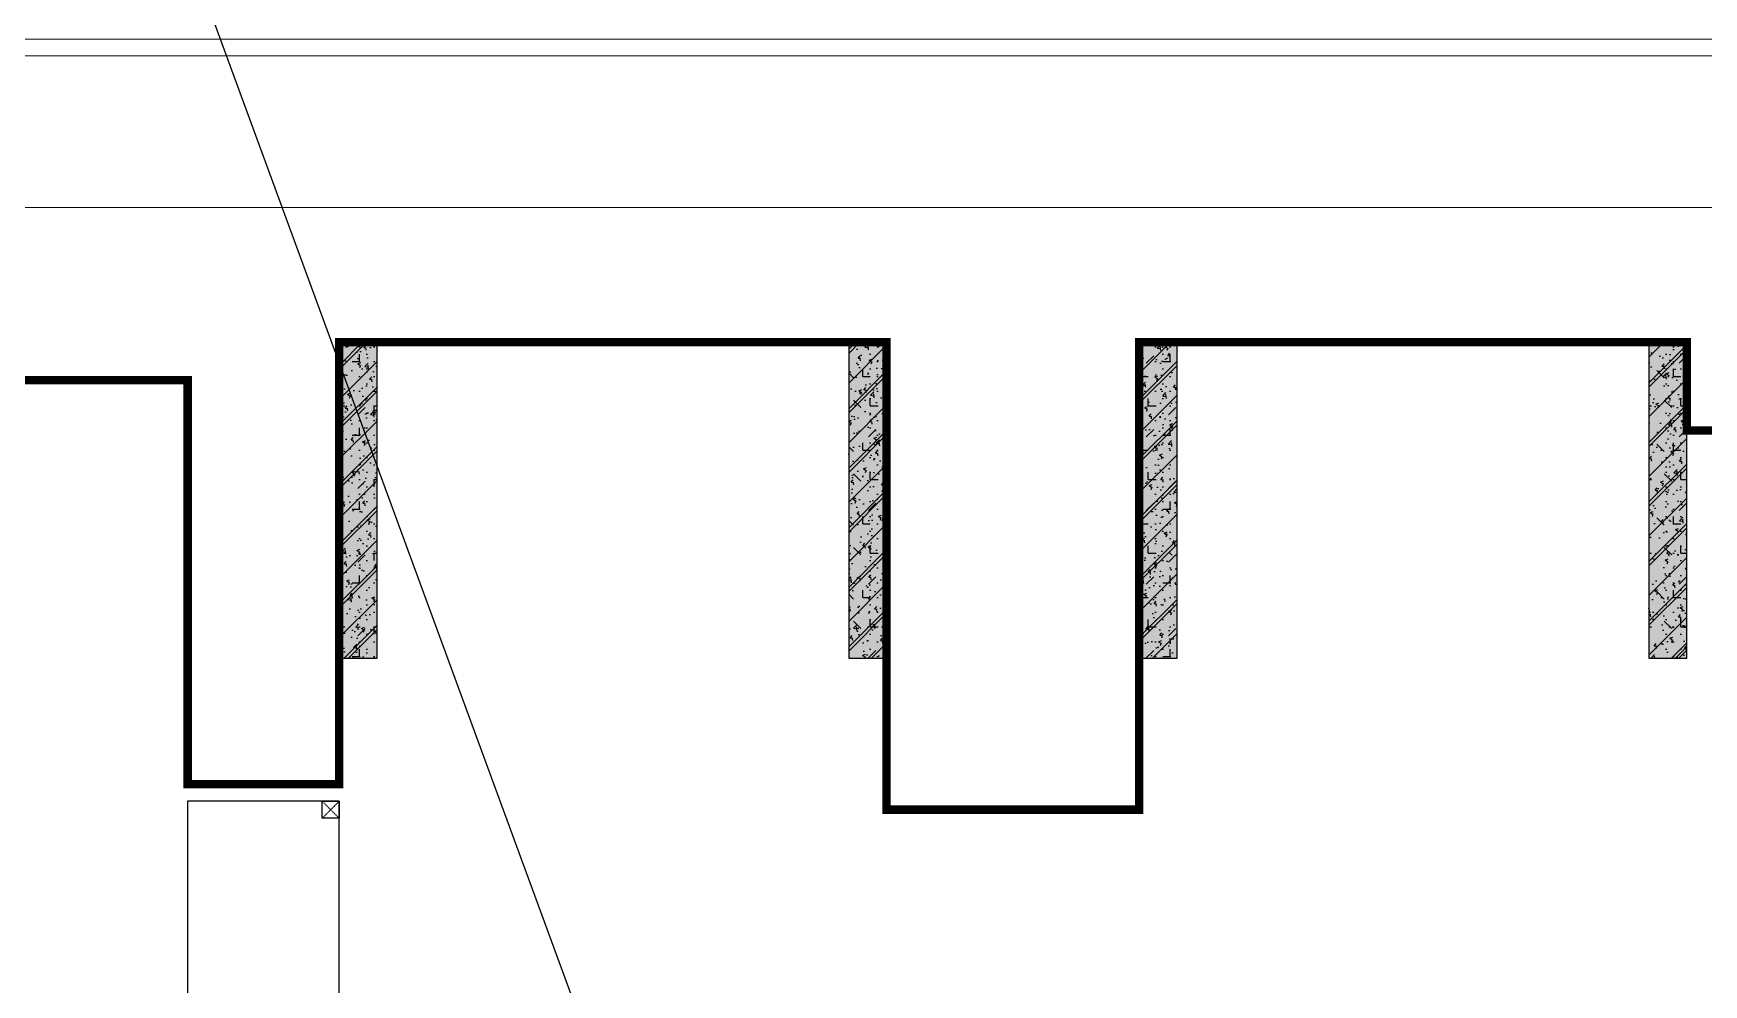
# Model space of a CAD drawing. Header units: millimetres. Extents: x 379264 to 1158416, y -283062 to 356890.
# Drawn here: x 725463.6 to 725860.2, y -19968.4 to -19742.6 of the extents above; entities that cross this region are included whole.
import ezdxf
from ezdxf.enums import TextEntityAlignment as Align

# ---------------------------------------------------------------- set-up
doc = ezdxf.new("R2010")
doc.units = ezdxf.units.MM
doc.linetypes.add('BLOCK A - CHI TIET THANG 2$0$Center101', pattern=[13, 10, -1, 1, -1])
doc.linetypes.add('keyplan TANG 1$0$mb_unitmix twa 1-20$0$Core 1A$0$Hidden10.5', pattern=[1.5, 1, -0.5])
for name, color, linetype in [('BLOCK A - CHI TIET THANG 1$0$Dim 100', 1, 'Continuous'), ('BLOCK A - CHI TIET THANG 2$0$Basement Grid Line', 250, 'BLOCK A - CHI TIET THANG 2$0$Center101'), ('BLOCK A - CHI TIET THANG 2$0$DnW', 20, 'Continuous'), ('keyplan TANG 1$0$MB_Cot tang 1$0$Concrete Hatch', 250, 'Continuous'), ('keyplan TANG 1$0$MB_Cot tang 1$0$Concrete Line', 250, 'Continuous'), ('keyplan TANG 1$0$MB_Cot tang 1$0$Concrete Solid', 250, 'Continuous'), ('keyplan TANG 1$0$mb_unitmix twa 1-20$0$Net thay Tran', 250, 'Continuous'), ('keyplan TANG 1$0$mb_unitmix twa 1-20$0$Opening Hidden', 250, 'keyplan TANG 1$0$mb_unitmix twa 1-20$0$Core 1A$0$Hidden10.5'), ('keyplan TANG 1$0$mb_unitmix twa 1-20$0$Opening Line', 250, 'Continuous')]:
    doc.layers.add(name, color=color, linetype=linetype)
for name, color, linetype, lineweight in [('keyplan TANG 1$0$mb_unitmix twa 1-20$0$Ghi chu ban ve', 250, 'Continuous', 20), ('keyplan TANG 1$0$Net Thay khac', 250, 'Continuous', 15), ('keyplan TANG 1$0$Net thay Tuong', 250, 'Continuous', 20)]:
    doc.layers.add(name, color=color, linetype=linetype, lineweight=lineweight)
doc.styles.add('[PMDC2013]STYLE', font='arial.ttf', dxfattribs={"width": 0.8})
doc.styles.add('keyplan TANG 1$0$mb_unitmix twa 1-20$0$Core 1A$0$VNI-HelveC', font='VHELVCN_0.TTF')
doc.dimstyles.new('BLOCK A - CHI TIET THANG 1$0$Dim 50 (A1-A2)', dxfattribs={"dimscale": 50, "dimtxt": 2.5, "dimasz": 0.7, "dimexe": 1, "dimexo": 1, "dimgap": 1, "dimtad": 1, "dimdec": 0, "dimzin": 12, "dimdsep": 46, "dimtxsty": '[PMDC2013]STYLE', "dimblk": 'ARCHTICK', "dimcen": 0, "dimdle": 1, "dimclrd": 2, "dimclre": 2, "dimclrt": 4, "dimadec": 0, "dimazin": 0, "dimtfac": 1, "dimtdec": 0, "dimtix": 1, "dimtmove": 2, "dimatfit": 3, "dimldrblk": 'ARCHTICK', "dimfxl": 1, "dimtolj": 1, "dimtzin": 0, "dimarcsym": 0})

# ---------------------------------------------------------------- blocks, each defined once
blk = doc.blocks.new('*U1441')
at = {"layer": 'keyplan TANG 1$0$mb_unitmix twa 1-20$0$Opening Hidden'}
for p, q in [((0, 0), (200, 200)), ((200, 0), (0, 200))]:
    blk.add_line(p, q, dxfattribs=at)
at = {"layer": 'keyplan TANG 1$0$mb_unitmix twa 1-20$0$Opening Line'}
blk.add_lwpolyline([(0, 0), (200, 5.684341886080801e-14), (200, 200), (0, 200)], close=True, dxfattribs=at)
at = {"layer": 'keyplan TANG 1$0$mb_unitmix twa 1-20$0$Ghi chu ban ve', "style": 'keyplan TANG 1$0$mb_unitmix twa 1-20$0$Core 1A$0$VNI-HelveC'}
blk.add_attdef('OPENING', text='', height=100, dxfattribs=at).set_placement((99.99999999999977, 99.99999999999983), align=Align.MIDDLE_CENTER)
blk = doc.blocks.new('*U1397')
at = {"layer": 'keyplan TANG 1$0$MB_Cot tang 1$0$Concrete Hatch'}
h = blk.add_hatch(dxfattribs=at)
h.set_pattern_fill('CONCRETE', color=256, scale=50, style=0, pattern_type=2)
h.set_pattern_definition([(45, (-100, -3500), (-176.7766952966369, 176.7766952966369), []), (45, (-100, -3450), (-353.5533905932737, 353.5533905932738), []), (49.99999999999999, (-100, -3500), (358.6300913003767, -31.37606749129755), [37.5, -412.5]), (355, (-100, -3500), (-69.3756668065, 376.0960668500059), [30, -330]), (100.4514, (-70.11416, -3502.61467), (289.2546908570108, 344.7197710304768), [31.870095, -350.571056]), (46.18420000000001, (-100, -3400), (533.6205243128222, -82.75950716450905), [56.25, -618.75]), (96.6356, (-55.53162750000001, -3406.8966535), (467.3313527743517, 487.0589354502209), [47.805144, -525.8565]), (351.1842, (-100, -3400), (467.3309725668136, 487.0593004626623), [45, -495]), (21, (-50, -3425), (298.4535260592309, -201.3094453326694), [37.5, -412.5]), (326.0000000000001, (-50, -3425), (121.6576659607909, 362.5750225234265), [30, -330]), (71.4514, (-25.1288835, -3441.775803), (420.111314290745, 161.2652483549762), [31.870095, -350.571056]), (37.50000000000001, (-100, -3500), (6.079927658645334, 166.4469269156558), [0, -326, 0, -335, 0, -331.25]), (7.499999999999999, (-100, -3500), (131.5347687210743, 197.2058559411801), [0, -191, 0, -318.5, 0, -126.25]), (327.5, (-211.5, -3500), (266.9112180862045, -11.2774358671899), [0, -125, 0, -390, 0, -517.5]), (317.5, (-261.5, -3500), (291.5930846711931, 50.05249116615882), [0, -162.5, 0, -259, 0, -367.5]), (0, (75, -3325), (0, 875), [87.5, -787.5]), (0, (337.5, -3150), (0, 875), [87.5, -787.5]), (0, (162.5, -2800), (0, 875), [87.5, -350, 87.5, -350]), (90, (75, -3325), (-875, 5.35782974626967e-14), [87.5, -787.5]), (90, (162.5, -2800), (-875, 5.35782974626967e-14), [87.5, -787.5]), (90, (425, -3150), (-875, 5.35782974626967e-14), [87.5, -787.5]), (90, (600, -2887.5), (-875, 5.35782974626967e-14), [87.5, -787.5]), (135, (162.5, -3325), (-875.016357447105, 8.881784197001252e-14), [123.76, -1113.7]), (135, (250, -2800), (-875.016357447105, 8.881784197001252e-14), [123.76, -1113.7]), (45, (337.5, -3150), (8.881784197001252e-14, 875.016357447105), [123.76, -247.485, 123.76, -742.455]), (0, (-275, -3500), (87.5, 87.5), [-175, 0])])
h.paths.add_polyline_path([(-250, 150), (-250, -3600), (200, -3600), (200, 150)])
at = {"layer": 'keyplan TANG 1$0$MB_Cot tang 1$0$Concrete Solid'}
blk.add_hatch(color=256, dxfattribs=at).paths.add_polyline_path([(-250, 150), (-250, -3600), (200, -3600), (200, 150)])
at = {"layer": 'keyplan TANG 1$0$MB_Cot tang 1$0$Concrete Line'}
blk.add_lwpolyline([(-250, 150), (-250, -3600), (200, -3600), (200, 150)], close=True, dxfattribs=at)
blk = doc.blocks.new('*U1398')
at = {"layer": 'keyplan TANG 1$0$MB_Cot tang 1$0$Concrete Hatch'}
h = blk.add_hatch(dxfattribs=at)
h.set_pattern_fill('CONCRETE', color=256, scale=50, style=0, pattern_type=2)
h.set_pattern_definition([(45, (100, -3500), (-176.7766952966369, 176.7766952966369), []), (45, (100, -3450), (-353.5533905932737, 353.5533905932738), []), (49.99999999999999, (100, -3500), (358.6300913003767, -31.37606749129755), [37.5, -412.5]), (355, (100, -3500), (-69.3756668065, 376.0960668500059), [30, -330]), (100.4514, (129.88584, -3502.61467), (289.2546908570108, 344.7197710304768), [31.870095, -350.571056]), (46.18420000000001, (100, -3400), (533.6205243128222, -82.75950716450905), [56.25, -618.75]), (96.6356, (144.4683725, -3406.8966535), (467.3313527743517, 487.0589354502209), [47.805144, -525.8565]), (351.1842, (100, -3400), (467.3309725668136, 487.0593004626623), [45, -495]), (21, (150, -3425), (298.4535260592309, -201.3094453326694), [37.5, -412.5]), (326.0000000000001, (150, -3425), (121.6576659607909, 362.5750225234265), [30, -330]), (71.4514, (174.8711165, -3441.775803), (420.111314290745, 161.2652483549762), [31.870095, -350.571056]), (37.50000000000001, (100, -3500), (6.079927658645334, 166.4469269156558), [0, -326, 0, -335, 0, -331.25]), (7.499999999999999, (100, -3500), (131.5347687210743, 197.2058559411801), [0, -191, 0, -318.5, 0, -126.25]), (327.5, (-11.5, -3500), (266.9112180862045, -11.2774358671899), [0, -125, 0, -390, 0, -517.5]), (317.5, (-61.5, -3500), (291.5930846711931, 50.05249116615882), [0, -162.5, 0, -259, 0, -367.5]), (0, (275, -3325), (0, 875), [87.5, -787.5]), (0, (537.5, -3150), (0, 875), [87.5, -787.5]), (0, (362.5, -2800), (0, 875), [87.5, -350, 87.5, -350]), (90, (275, -3325), (-875, 5.35782974626967e-14), [87.5, -787.5]), (90, (362.5, -2800), (-875, 5.35782974626967e-14), [87.5, -787.5]), (90, (625, -3150), (-875, 5.35782974626967e-14), [87.5, -787.5]), (90, (800, -2887.5), (-875, 5.35782974626967e-14), [87.5, -787.5]), (135, (362.5, -3325), (-875.016357447105, 8.881784197001252e-14), [123.76, -1113.7]), (135, (450, -2800), (-875.016357447105, 8.881784197001252e-14), [123.76, -1113.7]), (45, (537.5, -3150), (8.881784197001252e-14, 875.016357447105), [123.76, -247.485, 123.76, -742.455]), (0, (-75, -3500), (87.5, 87.5), [-175, 0])])
h.paths.add_polyline_path([(-150, 150), (-150, -3600), (300, -3600), (300, 150)])
at = {"layer": 'keyplan TANG 1$0$MB_Cot tang 1$0$Concrete Solid'}
blk.add_hatch(color=256, dxfattribs=at).paths.add_polyline_path([(-150, 150), (-150, -3600), (300, -3600), (300, 150)])
at = {"layer": 'keyplan TANG 1$0$MB_Cot tang 1$0$Concrete Line'}
blk.add_lwpolyline([(-150, 150), (-150, -3600), (300, -3600), (300, 150)], close=True, dxfattribs=at)
blk = doc.blocks.new('keyplan TANG 1')
at = {"color": 7, "const_width": 100}
blk.add_lwpolyline([(5.238689482212067e-10, 152850.0000055773), (10451.54538405166, 152850), (10451.54538405166, 148053.9493002184), (12251.54538405216, 148053.9493002184), (12251.54538405216, 153300.0000023323), (18750.00000000052, 153300.0000023322), (18750.00000000055, 147750.0000015316), (21750, 147750.0000015316), (21750, 153300.0000052502), (28250.00000010683, 153300.0000052502), (28250.00000210659, 152250.0000053497), (53250, 152249.9999999999)], dxfattribs=at)
at = {"layer": 'keyplan TANG 1$0$mb_unitmix twa 1-20$0$Net thay Tran'}
blk.add_lwpolyline([(10450.0000065181, 147850.0000020646), (10449.99999999991, 95349.99999896024), (12249.99999342476, 95349.99999896024), (12249.99999342476, 141249.9999910947), (12450, 141249.9999910947), (12450, 141050), (46748.45462060507, 141049.9999999999), (46748.45462060507, 142849.9999999999), (12450, 142849.9999826836), (12450, 142649.9999826836), (12250, 142649.9999826836), (12250.00000651844, 147850.0000020646)], close=True, dxfattribs=at)
at = {"layer": 'keyplan TANG 1$0$Net Thay khac'}
for points in [[(62750.00000001115, 146099.9999999999), (62750.00000001115, 153400.0000025127, 0.4142135623737831), (59250.00000002266, 156900.0000025094), (1301.665388513698, 156900.0000025232, 0.414213562373095), (-5198.3346114863, 150400.0000025232), (-5198.334611486411, 82749.99999999988, 0.414213562373095), (-2198.334611486411, 79749.9999999999), (31332.59717774558, 79749.9999999999)], [(76849.99999999699, 145899.9999999999), (62549.9999999936, 145899.9999999999), (62550.00000001115, 153400.0000025131, 0.4142135623737835), (59250.00000002266, 156700.0000025094), (1301.665388513647, 156700.0000025232, 0.4142135623730949), (-4998.334611486301, 150400.0000025232), (-4998.334611486411, 82749.99999999988, 0.4142135623730965), (-2198.334611486411, 79949.99999999988), (31332.59717774558, 79949.9999999999)]]:
    blk.add_lwpolyline(points, format="xyb", dxfattribs=at)
at = {"layer": 'keyplan TANG 1$0$Net thay Tuong'}
blk.add_lwpolyline([(57349.99999999994, 145399.9999999999), (56150, 145399.9999999999), (56150, 154900.0000025529), (-869.9074867109593, 154900.0000025523)], dxfattribs=at)
at = {"xscale": -1, "rotation": 90}
blk.add_blockref('*U1441', (12250, 147850.0000020646), dxfattribs=at)
at = {"layer": 'keyplan TANG 1$0$MB_Cot tang 1$0$Concrete Line'}
for name, p in [('*U1397', (12500, 153150.0000052502)), ('*U1398', (18450, 153150.0000052502)), ('*U1397', (22000, 153150.0000052502)), ('*U1398', (27950, 153150.0000052502))]:
    blk.add_blockref(name, p, dxfattribs=at)
blk = doc.blocks.new('_ArchTick')
at = {"color": 0, "linetype": 'ByBlock', "const_width": 0.15}
blk.add_lwpolyline([(-0.5, -0.5), (0.5, 0.5)], dxfattribs=at)
blk = doc.blocks.new('A$C70971DB5')
at = {"layer": 'BLOCK A - CHI TIET THANG 2$0$DnW', "xscale": 0.02, "yscale": 0.02, "zscale": 0.02}
blk.add_blockref('keyplan TANG 1', (-344.3025020973291, 957.4590439008753), dxfattribs=at)
at = {"layer": 'BLOCK A - CHI TIET THANG 1$0$Dim 100'}
blk.add_leader([(10.1981462391559, 3720.47391244107), (-229.1760121651459, 4372.454397118345), (-1293.090355388704, 4372.454397118345)], dimstyle='BLOCK A - CHI TIET THANG 1$0$Dim 50 (A1-A2)', override={"dimasz": 1, "dimtad": 0}, dxfattribs=at)

msp = doc.modelspace()

# ---------------------------------------------------------------- block references
at = {"layer": 'BLOCK A - CHI TIET THANG 2$0$Basement Grid Line'}
msp.add_blockref('A$C70971DB5', (725635.4544973763, -23839.34762621439), dxfattribs=at)

doc.saveas('drawing.dxf')
